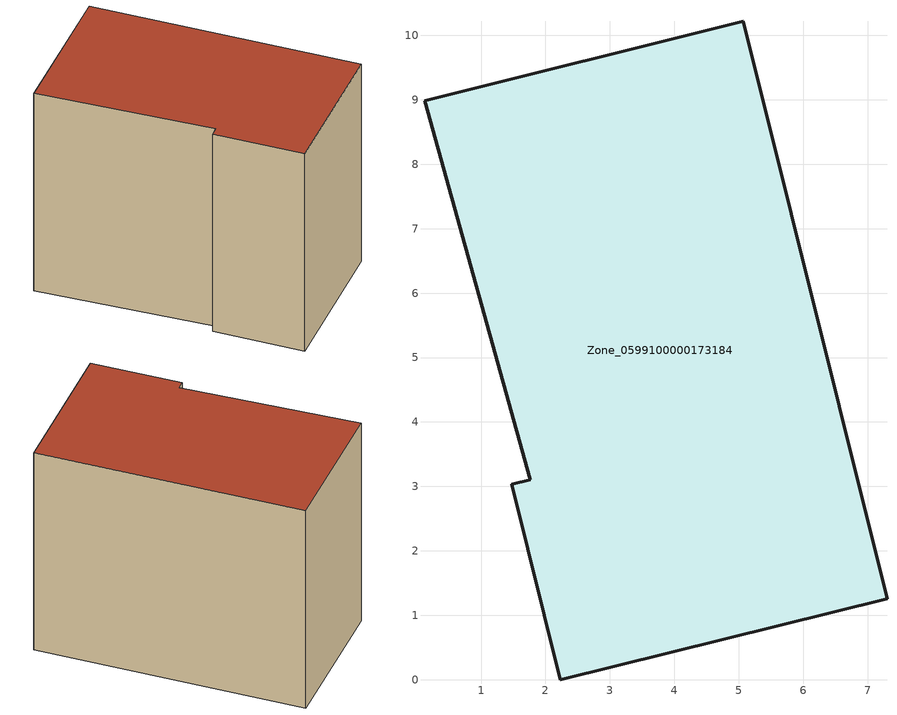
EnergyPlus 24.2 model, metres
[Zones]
Zone_0599100000173184
 floor ground (C_G): 5.07,10.22 7.3,1.25 2.23,0 1.48,3.03 1.76,3.1 0.12,8.99 z0
 wall outside (C_F): 2.23,0 7.3,1.25 5.07,10.22 0.12,8.99 1.76,3.1 1.48,3.03 2.23,0 z0:7.74
 roof outside (C_R): 7.3,1.25 5.07,10.22 0.12,8.99 1.76,3.1 1.48,3.03 2.23,0 z7.74
[BUILDING]
Pand.0599100000173184: North Axis=0; Terrain=City; Loads Convergence Tolerance Value=0.04; Temperature Convergence Tolerance Value=0.4; Solar Distribution=FullExterior; Maximum Number of Warmup Days=25; Minimum Number of Warmup Days=1
[Site:Location]
Rotterdam.The.Hague.AP_ZH_NLD Design_Conditions: Latitude=51.96; Longitude=4.45; Time Zone=1; Elevation=-4.5
[SITE:GROUNDTEMPERATURE:BUILDINGSURFACE]
18, 18, 18, 18, 18, 18, 18, 18, 18, 18, 18, 18
[MATERIAL] Thermal Absorptance=0.9; Solar Absorptance=0.7; Visible Absorptance=0.7
Name | Roughness | Thickness | Conductivity | Density | Specific Heat
G.TC.1975-1991 | MediumSmooth | 0.15 | 0.288461 | 540 | 1210
F.TC.1975-1991 | Rough | 0.3 | 0.230769 | 1920 | 840
R.TC.1975-1991 | MediumRough | 0.2 | 0.153846 | 1500 | 1000
[CONSTRUCTION]
C_G: G.TC.1975-1991
C_F: F.TC.1975-1991
C_R: R.TC.1975-1991
[ZONE]
Zone_0599100000173184: Type=1; Multiplier=1; Ceiling Height=Autocalculate; Volume=Autocalculate; Floor Area=autocalculate; Part of Total Floor Area=Yes
[ZONEINFILTRATION:DESIGNFLOWRATE]
Infil_Zone_0599100000173184: Zone or ZoneList or Space or SpaceList=Zone_0599100000173184; Schedule=AlwaysOn; Design Flow Rate Calculation Method=Flow/Area; Flow Rate per Floor Area=0.003; Constant Term Coefficient=1; Temperature Term Coefficient=0; Velocity Term Coefficient=0; Velocity Squared Term Coefficient=0
[HVACTEMPLATE:ZONE:IDEALLOADSAIRSYSTEM]
Zone_0599100000173184: Maximum Heating Supply Air Temperature=50; Minimum Cooling Supply Air Temperature=13; Maximum Heating Supply Air Humidity Ratio=0.0156; Minimum Cooling Supply Air Humidity Ratio=0.0077; Heating Limit=NoLimit; Cooling Limit=NoLimit; Dehumidification Control Type=ConstantSensibleHeatRatio; Cooling Sensible Heat Ratio=0.7; Dehumidification Setpoint=60; Humidification Control Type=None; Humidification Setpoint=30; Outdoor Air Method=None; Outdoor Air Flow Rate per Person=0.00944; Outdoor Air Flow Rate per Zone Floor Area=0; Outdoor Air Flow Rate per Zone=0; Demand Controlled Ventilation Type=None; Outdoor Air Economizer Type=NoEconomizer; Heat Recovery Type=None; Sensible Heat Recovery Effectiveness=0.7; Latent Heat Recovery Effectiveness=0.65
[ZONECONTROL:THERMOSTAT]
ThermostatControl_Zone_0599100000173184: Zone or ZoneList=Zone_0599100000173184; Control Type Schedule=DualSetpointControlType; Control 1=Thermostat_Zone_0599100000173184; Temperature Difference Between Cutout And Setpoint=0
[THERMOSTATSETPOINT:DUALSETPOINT]
Thermostat_Zone_0599100000173184: Heating Setpoint Temperature Schedule=HeatingSetpoint_Zone_0599100000173184; Cooling Setpoint Temperature Schedule=CoolingSetpoint_Zone_0599100000173184
[SCHEDULE:COMPACT]
HeatingSetpoint_Zone_0599100000173184: Through: 12/31, For: AllDays, Until: 24:00, 21
CoolingSetpoint_Zone_0599100000173184: Through: 12/31, For: AllDays, Until: 24:00, 24
DualSetpointControlType: Through: 12/31, For: AllDays, Until: 24:00, 4
AlwaysOn: Through: 12/31, For: AllDays, Until: 24:00, 1
